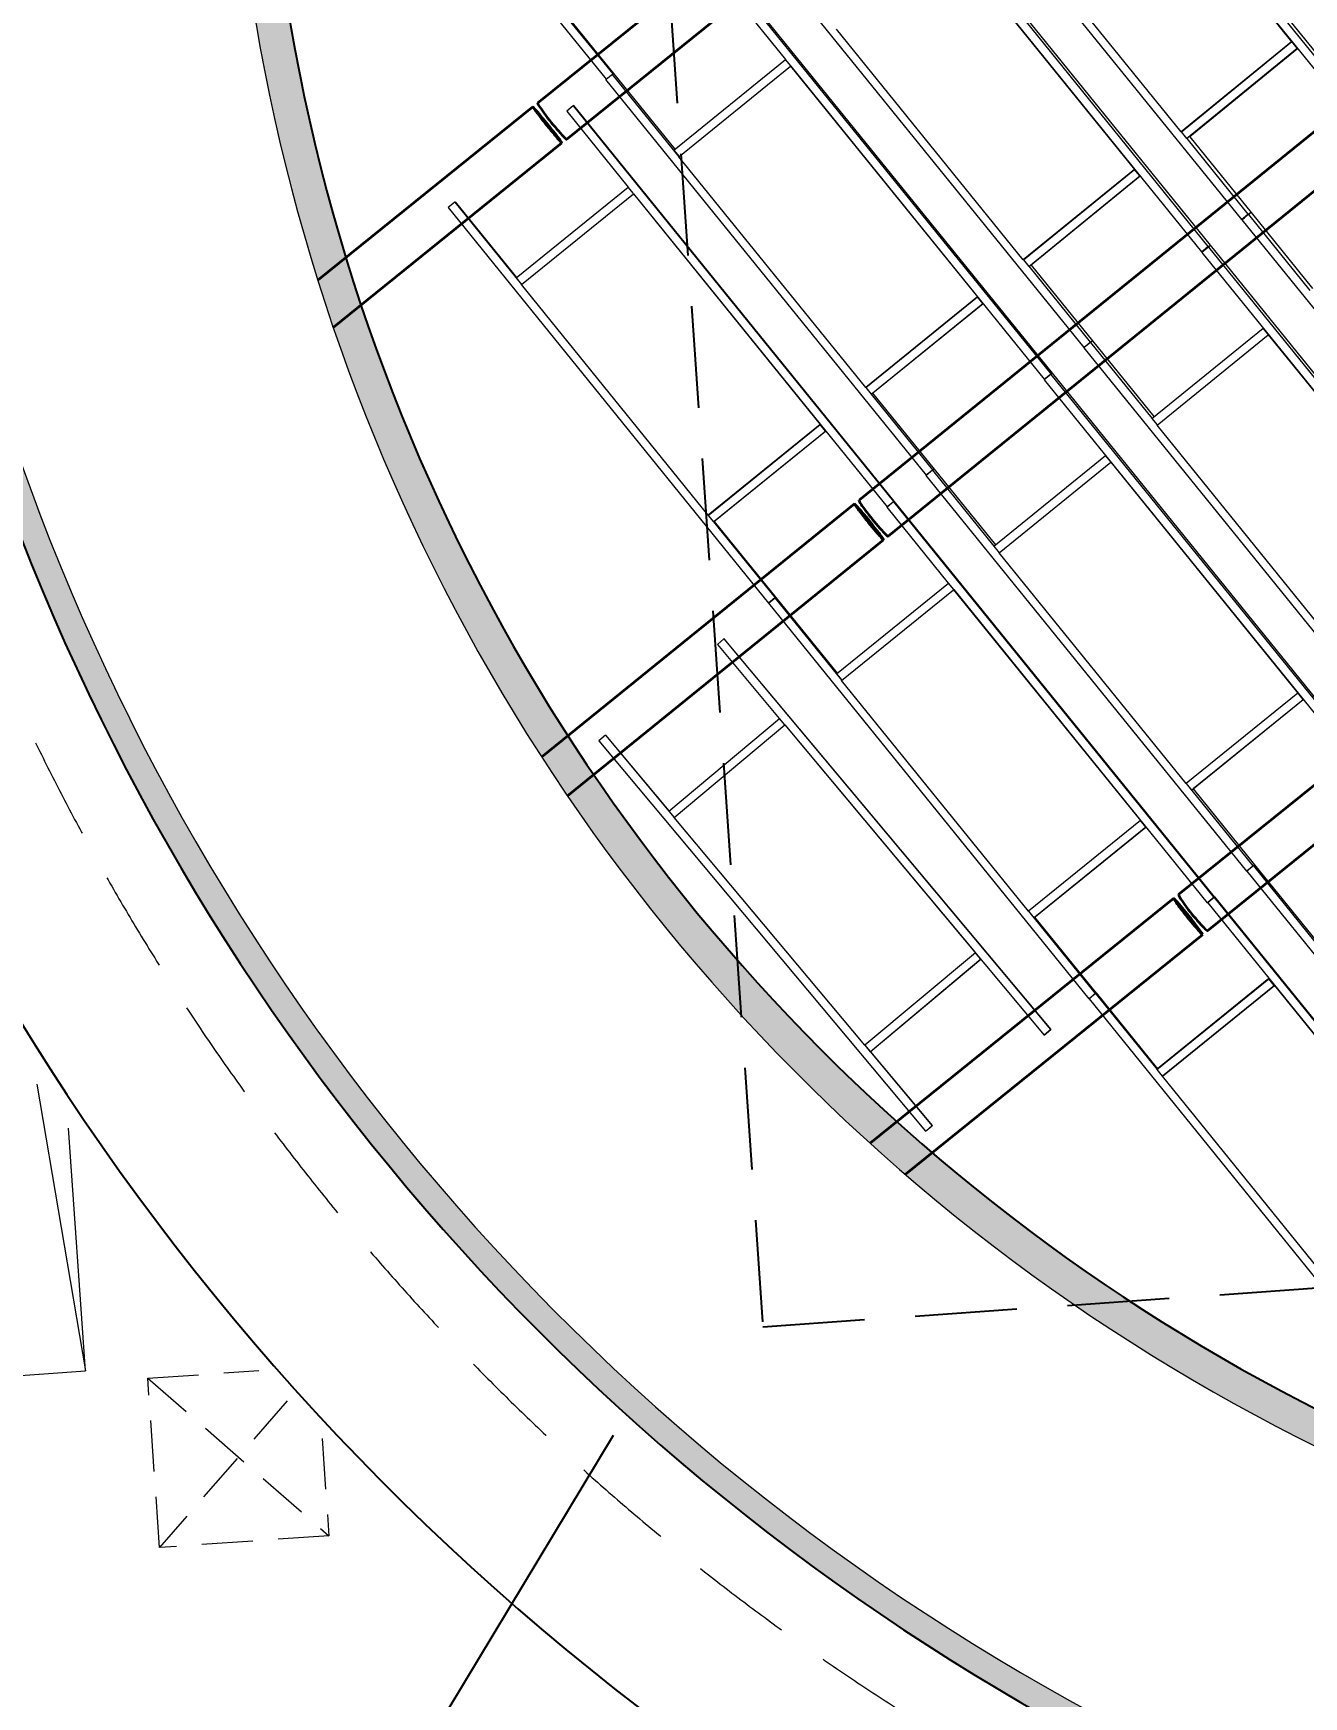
# Model space of a CAD drawing. Header units: millimetres. Extents: x 834681283 to 835686922, y 817551134 to 819407044.
# Drawn here: x 835230313 to 835237800, y 818097788 to 818107590 of the extents above; entities that cross this region are included whole.
import ezdxf
from ezdxf.xclip import XClip

# ---------------------------------------------------------------- set-up
doc = ezdxf.new("R2010")
doc.units = ezdxf.units.MM
doc.header["$LTSCALE"] = 1200
doc.header["$MEASUREMENT"] = 0
doc.header["$XCLIPFRAME"] = 0
for name, pattern in [('P01-MAAN-P-EVA$0$HIDDENX2', [0.75, 0.5, -0.25]), ('P01-MAGP-EVA-GREENERY$0$HIDDEN', [0.375, 0.25, -0.125]), ('P01-MAGP-EVA-GREENERY$0$HIDDEN2', [0.1875, 0.125, -0.0625]), ('P01-MAGP-EVA-GREENERY$0$HIDDENX2', [0.75, 0.5, -0.25]), ('P01-MAGP-P-RF$0$P01-MBDR-P-B1$0$FDA(cad v 2007)$0$HIDDENX2', [0.75, 0.5, -0.25]), ('P01-MAGP-P-RF$0$PHANTOM', [2.5, 1.25, -0.25, 0.25, -0.25, 0.25, -0.25])]:
    doc.linetypes.add(name, pattern=pattern)
doc.layers.get('Defpoints').update_dxf_attribs({"color": 15})
for name, color, linetype, lineweight in [('AR-PLANT_AR_BS_MI_', 9, 'Continuous', 25), ('P01-MAAN-P-EVA$0$AR-DIM_AR_', 4, 'Continuous', 25), ('P01-MAGP-EVA-GREENERY$0$AC-DUCT', 8, 'P01-MAGP-EVA-GREENERY$0$HIDDEN2', 13), ('P01-MAGP-EVA-GREENERY$0$AR-STAIR_AR_BS_MI_', 7, 'Continuous', 18), ('P01-MAGP-EVA-GREENERY$0$DR-FLD', 8, 'Continuous', 25), ('P01-MAGP-P-RF$0$AR-HATCH_AR_', 253, 'Continuous', 13), ('P01-MAGP-P-RF$0$AR-PLANT_AR_BS_MI_', 4, 'Continuous', 25), ('P01-MAGP-P-RF$0$AR-ROOF_AR_BS_MI_', 3, 'Continuous', 18), ('P01-MAGP-P-RF$0$MMH053__', 253, 'P01-MAGP-P-RF$0$PHANTOM', 40), ('P01-MAGP-P-RF$0$P01_MS_01_N1-FloorPlan-PART2OFUPPERROOFSETTINGOUT$0$S-BEAM', 253, 'Continuous', 35), ('P01-MAGP-P-RF$0$ROOF MESH HALF TONE$0$A-GLAZ', 253, 'Continuous', 9)]:
    doc.layers.add(name, color=color, linetype=linetype, lineweight=lineweight)
for name, color, linetype in [('P01-MAAN-P-EVA$0$ADA08640', 2, 'Continuous'), ('P01-MAAN-P-EVA$0$HATCH', 9, 'Continuous'), ('P01-MAGP-EVA-GREENERY$0$AR-FS-AR-EVA', 8, 'Continuous'), ('P01-MAGP-EVA-GREENERY$0$SURFACE CHANNEL', 8, 'Continuous')]:
    doc.layers.add(name, color=color, linetype=linetype)
doc.styles.add('P01-MAAN-P-EVA$0$ARIAL', font='arial.ttf', dxfattribs={"width": 0.8})
doc.dimstyles.new('P01-MAAN-P-EVA$0$DIM-500', dxfattribs={"dimscale": 400, "dimtxt": 2, "dimasz": 1, "dimexe": 1, "dimexo": 1, "dimgap": 1, "dimtad": 1, "dimdec": 0, "dimrnd": 0.1, "dimdsep": 46, "dimtxsty": 'P01-MAAN-P-EVA$0$ARIAL', "dimblk1": 'P01-MAAN-P-EVA$0$_OBLIQUE', "dimblk2": 'P01-MAAN-P-EVA$0$_OBLIQUE', "dimsah": 1, "dimcen": 5, "dimdle": 1, "dimclrd": 8, "dimclre": 8, "dimclrt": 4, "dimadec": 3, "dimazin": 2, "dimtfac": 1, "dimtdec": 0, "dimtix": 1, "dimtmove": 2, "dimatfit": 0, "dimldrblk": 'P01-MAAN-P-EVA$0$_OBLIQUE', "dimfxl": 1, "dimtolj": 1, "dimarcsym": 0})
pattern_1 = [(3.998948738, (0, 0), (27.2443254035, 65.5595853656), [0, -63.5])]

# ---------------------------------------------------------------- blocks, each defined once
blk = doc.blocks.new('P01-MAGP-P-RF$0$P01_MS_01_N1-FloorPlan-PART2OFUPPERROOFSETTINGOUT$0$Circular Hollow Sections - CHS273x10_PSB97-8455083-PART 2 OF  UPPER ROOF SETTING OUT')
at = {"layer": 'P01-MAGP-P-RF$0$P01_MS_01_N1-FloorPlan-PART2OFUPPERROOFSETTINGOUT$0$S-BEAM'}
for p, q in [((10880.9, 18250.7), (7343.3, 15785.6)), ((7499.4, 15561.6), (11036.9, 18026.7))]:
    blk.add_line(p, q, dxfattribs=at)
for centre, major_axis, start_param, end_param in [((10958.9, 18138.7), (-78, 112), 0, 3.141593), ((10958.9, 18138.7), (-78, 112), 3.141593, 6.283185), ((10958.9, 18138.7), (-72.3, 103.8), 0, 1.244298), ((10958.9, 18138.7), (-72.3, 103.8), 3.141593, 6.283185), ((10958.9, 18138.7), (-72.3, 103.8), 1.256637, 3.141593), ((7421.3, 15673.6), (-78, 112), 0, 3.141593)]:
    blk.add_ellipse(centre, major_axis=major_axis, ratio=0.065415, start_param=start_param, end_param=end_param, dxfattribs=at)
blk = doc.blocks.new('P01-MAGP-P-RF$0$P01_MS_01_N1-FloorPlan-PART2OFUPPERROOFSETTINGOUT$0$Circular Hollow Sections - CHS273x10_PSB97-8455320-PART 2 OF  UPPER ROOF SETTING OUT')
at = {"layer": 'P01-MAGP-P-RF$0$P01_MS_01_N1-FloorPlan-PART2OFUPPERROOFSETTINGOUT$0$S-BEAM'}
for p, q in [((12601.1, 15792.4), (9069.4, 13319.5)), ((9225.9, 13095.8), (12757.6, 15568.8))]:
    blk.add_line(p, q, dxfattribs=at)
for centre, major_axis, start_param, end_param in [((12679.4, 15680.6), (-78.3, 111.8), 0, 3.141593), ((12679.4, 15680.6), (-78.3, 111.8), 3.141593, 6.283185), ((12679.4, 15680.6), (-72.6, 103.6), 0, 3.141593), ((12679.4, 15680.6), (-72.6, 103.6), 3.141593, 6.283185), ((9147.6, 13207.7), (-78.3, 111.8), 0, 3.141593)]:
    blk.add_ellipse(centre, major_axis=major_axis, ratio=0.073137, start_param=start_param, end_param=end_param, dxfattribs=at)
blk = doc.blocks.new('P01-MAGP-P-RF$0$P01_MS_01_N1-FloorPlan-PART2OFUPPERROOFSETTINGOUT$0$Circular Hollow Sections - CHS273x10_PSB97-8455372-PART 2 OF  UPPER ROOF SETTING OUT')
at = {"layer": 'P01-MAGP-P-RF$0$P01_MS_01_N1-FloorPlan-PART2OFUPPERROOFSETTINGOUT$0$S-BEAM'}
for p, q in [((14313.4, 13329.5), (10786.4, 10870.4)), ((10942.6, 10646.4), (14469.5, 13105.6))]:
    blk.add_line(p, q, dxfattribs=at)
for centre, major_axis, start_param, end_param in [((14391.5, 13217.5), (-78.1, 112), 3.141593, 6.283185), ((14391.5, 13217.5), (-78.1, 112), 0, 3.141593), ((14391.5, 13217.5), (-72.4, 103.8), 0, 3.141593), ((14391.5, 13217.5), (-72.4, 103.8), 3.141593, 6.283185), ((10864.5, 10758.4), (-78.1, 112), 0, 3.141593)]:
    blk.add_ellipse(centre, major_axis=major_axis, ratio=0.089637, start_param=start_param, end_param=end_param, dxfattribs=at)
blk = doc.blocks.new('P01-MAGP-P-RF$0$ROOF MESH HALF TONE')
at = {"layer": 'P01-MAGP-P-RF$0$ROOF MESH HALF TONE$0$A-GLAZ', "lineweight": 5}
for p, q in [((6034.3, 18354.7), (7756, 15897)), ((10482.3, 17809.7), (12202.4, 15352.1)), ((12221.2, 15360.2), (10501.1, 17817.7)), ((9711.9, 17269.6), (11433.3, 14812.3)), ((10797.9, 17269.4), (11801, 15836.4)), ((10799.7, 17269.9), (12162, 15323.5)), ((9505.3, 17124.6), (11225.1, 14667)), ((11239.7, 14673), (9519.9, 17130.5)), ((11114.2, 15351.1), (10110.5, 16783.9)), ((8731.4, 16582.2), (10453.1, 14124.8)), ((9821.4, 16584), (10824.4, 15150.6)), ((9822.9, 16584), (11184.5, 14638.4)), ((7466.5, 16397.4), (7796.9, 15925.7)), ((7471.2, 16400.6), (7802.2, 15928.1)), ((8487.8, 16410.9), (8817.5, 15939.8)), ((8528.7, 16439.5), (10248.6, 13982)), ((10258.2, 13985.6), (8538.3, 16443.1)), ((10134, 14664.5), (9130.1, 16097.4)), ((7755.7, 15897.5), (7752.3, 15895.1)), ((7752.3, 15895.1), (9473.8, 13437.7)), ((7756, 15897), (7796.9, 15925.7)), ((7793.4, 15923.3), (8151.7, 15411.8)), ((7796.9, 15925.7), (7802.5, 15927.7)), ((7802.2, 15928.1), (8131.3, 15458.3)), ((8123.9, 15453.1), (8818.3, 15940.3)), ((8151, 15411.3), (8845.4, 15898.5)), ((8847, 15899.4), (8818.3, 15940.3)), ((8846.2, 15898.8), (8845.4, 15898.5)), ((8845.4, 15898.5), (9848.7, 14465)), ((8846.2, 15898.8), (10207.8, 13953.3)), ((11801, 15836.4), (11114.2, 15351.1)), ((11115.8, 15351.8), (11802.6, 15837.1)), ((11144.1, 15310.7), (11830.9, 15795.9)), ((11833.5, 15792.8), (11163.1, 15319.1)), ((11802.6, 15837.1), (11801, 15836.4)), ((11830.9, 15795.9), (11802.2, 15836.8)), ((7551.6, 15754), (7510.7, 15725.3)), ((7510.7, 15725.3), (7840.6, 15254.1)), ((7555.9, 15755.3), (7551.6, 15754)), ((7551.6, 15754), (9272.1, 13296.5)), ((9276.3, 13297.8), (7555.9, 15755.3)), ((8123.9, 15453.1), (8152.5, 15412.3)), ((9155.1, 13978.1), (8151, 15411.3)), ((11115.8, 15351.8), (11114.2, 15351.1)), ((11115.4, 15351.6), (11115.7, 15351.8)), ((11115.4, 15351.6), (11144.1, 15310.7)), ((11144.4, 15310.9), (11473.7, 14840.8)), ((11163.1, 15319.1), (11492.2, 14849.4)), ((6814.9, 15237.4), (6774, 15208.7)), ((6774, 15208.7), (8494.9, 12751.3)), ((6818.7, 15239.3), (6814.9, 15237.4)), ((6814.9, 15237.4), (7173.3, 14725.7)), ((6818.7, 15239.3), (7148.1, 14769)), ((7145.2, 14767), (7841.2, 15254.5)), ((7173, 14725.5), (7868.9, 15213)), ((7869.8, 15213.5), (7841.2, 15254.5)), ((7869.3, 15213.1), (7868.9, 15213)), ((7868.9, 15213), (8872.5, 13779.4)), ((7869.6, 15212.7), (7869.3, 15213.1)), ((7869.6, 15212.6), (9231.2, 13267.8)), ((10824.4, 15150.6), (10134, 14664.5)), ((10134.7, 14664.6), (10824.7, 15150.5)), ((10135.3, 14665), (10824.7, 15150.5)), ((10163.4, 14623.7), (10853.7, 15109.8)), ((10856.2, 15107.6), (10178.4, 14630.3)), ((10825.6, 15151.2), (10824.4, 15150.6)), ((10853.7, 15109.8), (10825.3, 15150.5)), ((11433.3, 14812.3), (11473.7, 14840.8)), ((11451.7, 14820.6), (11433.3, 14812.3)), ((11476.3, 14837.7), (11435.8, 14809.4)), ((11435.8, 14809.4), (13155.8, 12351.3)), ((11437.5, 14810.6), (11451.6, 14821)), ((11473.7, 14840.8), (11491.4, 14848.8)), ((11492.2, 14849.4), (11476.3, 14837.7)), ((11476.3, 14837.7), (11806, 14366.6)), ((11492.2, 14849.4), (11822.1, 14377.9)), ((7145.2, 14767), (7173.8, 14726.1)), ((8176.8, 13292), (7173, 14725.5)), ((10135.3, 14665), (10134, 14664.5)), ((10134.7, 14664.6), (10163.4, 14623.7)), ((10164, 14624.1), (10493.7, 14153.4)), ((10178.4, 14630.3), (10507.8, 14160.1)), ((11184.5, 14638.4), (11225.1, 14667)), ((11199.1, 14644.3), (11184.5, 14638.4)), ((11227, 14663.3), (11186.3, 14634.8)), ((11186.3, 14634.8), (12548.6, 12690)), ((11189.1, 14636.9), (11199.2, 14644.2)), ((11239.7, 14673), (11199.1, 14644.3)), ((11199.2, 14644.2), (11239.9, 14672.7)), ((11225.1, 14667), (11239.7, 14673)), ((11239.9, 14672.7), (11227, 14663.3)), ((11227, 14663.3), (12948.1, 12206.1)), ((12961, 12215.5), (11239.9, 14672.7)), ((9848.7, 14465), (9155.1, 13978.1)), ((9155.9, 13978.5), (9849.5, 14465.3)), ((9183.8, 13937), (9877.4, 14423.9)), ((9879.3, 14422.6), (9193.9, 13941.5)), ((9849.5, 14465.3), (9848.7, 14465)), ((9877.4, 14423.9), (9848.7, 14464.8)), ((10453.1, 14124.8), (10493.7, 14153.4)), ((10464.7, 14130.1), (10453.1, 14124.8)), ((10494.7, 14151.1), (10454, 14122.6)), ((10454, 14122.6), (12174.4, 11664.8)), ((10493.7, 14153.4), (10508, 14159.9)), ((10506.8, 14159.4), (10494.7, 14151.1)), ((10494.7, 14151.1), (10824.5, 13679.8)), ((10507.8, 14160.1), (10837.6, 13689)), ((10824.2, 13679.6), (11515.8, 14163.8)), ((10852.1, 13638.1), (11543.6, 14122.3)), ((11544.4, 14122.9), (11515.8, 14163.8)), ((11544.8, 14123.1), (11543.6, 14122.3)), ((11543.6, 14122.3), (12547.6, 12688.9)), ((9155.9, 13978.5), (9155.1, 13978.1)), ((9155.1, 13977.9), (9155.8, 13978.4)), ((9155.1, 13977.9), (9183.8, 13937)), ((9184.5, 13937.5), (9514.6, 13466.4)), ((9192.7, 13943.2), (9523.6, 13470.9)), ((10207.8, 13953.3), (10248.6, 13982)), ((10217.1, 13956.8), (10207.8, 13953.3)), ((10248.9, 13979.1), (10208.1, 13950.5)), ((10208.1, 13950.5), (11928.9, 11493.1)), ((10248.6, 13982), (10258.2, 13985.6)), ((10258.3, 13985.4), (10248.9, 13979.1)), ((10248.9, 13979.1), (11969.7, 11521.7)), ((10258.2, 13985.6), (10250.8, 13980.4)), ((11979.1, 11528), (10258.3, 13985.4)), ((8176.6, 13291.8), (8872.3, 13779.2)), ((8872.5, 13779.4), (8176.8, 13292)), ((8177.2, 13292.2), (8872.9, 13779.6)), ((8205.2, 13250.8), (8901, 13738.2)), ((8902.1, 13737.8), (8209.9, 13252.9)), ((8901, 13738.2), (8872.3, 13779.2)), ((8872.9, 13779.6), (8872.5, 13779.4)), ((10824.2, 13679.6), (10852.9, 13638.7)), ((11855.6, 12204.4), (10852.1, 13638.1)), ((9514.1, 13464.7), (9473.3, 13436.1)), ((9473.3, 13436.1), (11193.9, 10978.6)), ((9473.8, 13437.7), (9514.6, 13466.4)), ((9479.4, 13440.4), (9473.8, 13437.7)), ((9522.5, 13470.2), (9514.1, 13464.7)), ((9514.1, 13464.7), (9844, 12993.6)), ((9514.6, 13466.4), (9523.7, 13470.7)), ((9523.6, 13470.9), (9853.3, 13000.1)), ((9843.9, 12993.5), (10537.7, 13479.5)), ((9871.8, 12952.1), (10565.7, 13438.1)), ((10566.4, 13438.6), (10537.7, 13479.5)), ((10566.5, 13438.6), (10565.7, 13438.1)), ((10565.7, 13438.1), (11569.5, 12004.6)), ((8176.6, 13291.8), (8205.2, 13250.8)), ((8177.2, 13292.2), (8176.8, 13292)), ((8205.8, 13251.2), (8535.9, 12780)), ((8209.3, 13253.7), (8539.7, 12782)), ((9271.6, 13294.9), (9230.6, 13266.2)), ((9230.6, 13266.2), (9560.4, 12795.2)), ((9231.2, 13267.8), (9272.1, 13296.5)), ((9234.4, 13268.9), (9231.2, 13267.8)), ((9276.4, 13297.8), (9271.6, 13294.9)), ((9271.6, 13294.9), (10992.3, 10837.4)), ((9272.1, 13296.5), (9276.3, 13297.8)), ((10997.1, 10840.3), (9276.4, 13297.8)), ((9843.9, 12993.5), (9872.5, 12952.6)), ((10875.5, 11518.5), (9871.8, 12952.1)), ((8534.9, 12779), (8494, 12750.3)), ((8494, 12750.3), (10214.8, 10292.9)), ((8494.9, 12751.3), (8535.9, 12780)), ((8539.1, 12781.6), (8534.9, 12779)), ((8534.9, 12779), (8893.4, 12267)), ((8535.9, 12780), (8539.7, 12781.9)), ((8539.7, 12782), (8869.3, 12311.2)), ((8864.8, 12308), (9560.5, 12795.2)), ((8893, 12266.8), (9588.7, 12754)), ((9589.2, 12754.3), (9560.5, 12795.2)), ((9589.1, 12754.2), (9588.7, 12754)), ((9588.7, 12754), (10592.4, 11320.5)), ((9589.1, 12754.2), (10951.3, 10808.7)), ((8217.8, 12558.6), (8177.3, 12529.3)), ((8218.9, 12559), (8217.8, 12558.6)), ((8217.8, 12558.6), (9979.1, 10128.1)), ((9980.1, 10128.5), (8218.9, 12559)), ((8177.3, 12529.3), (8511.2, 12068.5)), ((8864.8, 12308), (8893.5, 12267.1)), ((9896.8, 10833.3), (8893, 12266.8)), ((7823, 11569.9), (8511.3, 12068.6)), ((8540.6, 12028.1), (8511.3, 12068.6)), ((7481.5, 12040.9), (7441, 12011.6)), ((7441, 12011.6), (9201.4, 9582.3)), ((7482.5, 12041.5), (7481.5, 12040.9)), ((7481.5, 12040.9), (7852.3, 11529.3)), ((7482.5, 12041.5), (7823.8, 11570.5)), ((7852.2, 11529.3), (8540.4, 12028)), ((8540.5, 12028.1), (8540.4, 12028)), ((8540.4, 12028), (9567.3, 10611)), ((8540.5, 12028.1), (9938.6, 10098.7)), ((11569.5, 12004.6), (10875.5, 11518.5)), ((10905.1, 11478.2), (11599.1, 11964.2)), ((11597.8, 11963), (10914.5, 11484.3)), ((11570.3, 12005.1), (11569.5, 12004.6)), ((11599.1, 11964.2), (11570.4, 12005.2)), ((7823, 11569.9), (7852.4, 11529.4)), ((8879, 10112.2), (7852.2, 11529.3)), ((10876.3, 11519.1), (11234.7, 11007.2)), ((10876.4, 11519.1), (10905.1, 11478.2)), ((10906.6, 11479.2), (10914.5, 11484.3)), ((10914.3, 11484.6), (11244.2, 11013.4)), ((10592.4, 11320.5), (9896.8, 10833.3)), ((9925.8, 10792.5), (10621.5, 11279.7)), ((10621.7, 11279.5), (9930.7, 10795.5)), ((10592.9, 11320.7), (10592.4, 11320.5)), ((10621.5, 11279.7), (10592.8, 11320.7)), ((11193.9, 10978.6), (11234.7, 11007.2)), ((11203.4, 10984.8), (11195.2, 10979.4)), ((11237.8, 11006.7), (11196.8, 10978.1)), ((11196.8, 10978.1), (11203.2, 10985)), ((11228.6, 11002.8), (11234.2, 11006.7)), ((11234.7, 11007.2), (11243.3, 11012.8)), ((11244.1, 11013.6), (11237.8, 11006.7)), ((11237.8, 11006.7), (11567.7, 10535.2)), ((11244.1, 11013.6), (11575.2, 10540.5)), ((11196.8, 10978.1), (12917.3, 8519.8)), ((9897.1, 10833.5), (9925.8, 10792.5)), ((9897.2, 10833.5), (10255.7, 10321.6)), ((9930.5, 10795.8), (10260.4, 10324.5)), ((10951.3, 10808.7), (10992.3, 10837.4)), ((10956.1, 10811.7), (10952, 10809.1)), ((10994.5, 10836.5), (10953.6, 10807.8)), ((10953.6, 10807.8), (10956.3, 10811.7)), ((10953.6, 10807.8), (12315.7, 8863.2)), ((10997.1, 10840.3), (10956.1, 10811.7)), ((10992.3, 10837.4), (10997.1, 10840.3)), ((10997.2, 10840.4), (10994.5, 10836.5)), ((10994.5, 10836.5), (12715.8, 8379.2)), ((10997.1, 10840.3), (10997.2, 10840.4)), ((12718.5, 8383.1), (10997.2, 10840.4)), ((9567.3, 10611), (8879, 10112.2)), ((9567.4, 10611), (9567.3, 10611)), ((9596.6, 10570.4), (9567.3, 10610.9)), ((8908.4, 10071.7), (9596.6, 10570.4)), ((9596.8, 10570.3), (8909.5, 10072.3)), ((10214.8, 10292.9), (10255.7, 10321.6)), ((10219.5, 10295.9), (10215.5, 10293.4)), ((10257.5, 10321.3), (10216.6, 10292.6)), ((10216.6, 10292.6), (10219.7, 10295.9)), ((10216.6, 10292.6), (11937.5, 7834.9)), ((10260.4, 10324.5), (10219.5, 10295.9)), ((10219.7, 10295.9), (10260.6, 10324.6)), ((10255.7, 10321.6), (10260.4, 10324.5)), ((10260.6, 10324.6), (10257.5, 10321.3)), ((10257.5, 10321.3), (10587.6, 9849.9)), ((10260.6, 10324.6), (10591.2, 9852.5)), ((10586.9, 9849.5), (11282.8, 10336.5)), ((11282.7, 10338), (10590.4, 9853.5)), ((10615.6, 9808.5), (11311.5, 10295.6)), ((10616, 9808.7), (11311.9, 10295.7)), ((11312.1, 10296), (10616.2, 9809)), ((11311.5, 10295.6), (11282.8, 10336.5)), ((11312.1, 10296), (11311.9, 10295.7)), ((11311.9, 10295.7), (12315.8, 8862.5)), ((8878.8, 10112.7), (9241.9, 9611.7)), ((8879, 10112.2), (8908.4, 10071.7)), ((9938.6, 10098.7), (9979.1, 10128.1)), ((9939.7, 10099.2), (9938.6, 10098.7)), ((9980.1, 10128.5), (9939.7, 10099.2)), ((9979.1, 10128.1), (9980.1, 10128.5)), ((8909.4, 10072.4), (9242.9, 9612.2)), ((10586.9, 9849.5), (10615.6, 9808.5)), ((10616, 9808.7), (10616.2, 9809)), ((11619.7, 8375.2), (10616, 9808.7)), ((9201.4, 9582.3), (9241.9, 9611.7)), ((9242.9, 9612.2), (9202.4, 9582.9)), ((9241.9, 9611.7), (9242.9, 9612.2))]:
    blk.add_line(p, q, dxfattribs=at)
blk = doc.blocks.new('P01-MAGP-P-RF')
at = {"layer": 'P01-MAGP-P-RF$0$AR-HATCH_AR_'}
h = blk.add_hatch(dxfattribs=at)
h.set_pattern_fill('DOTS', color=256, scale=40, style=0)
h.set_pattern_definition(pattern_1)
edge = h.paths.add_edge_path()
edge.add_arc((835242962.9, 818109574.6), 11300, 183.99897, 273.99897)
edge.add_line((835243751, 818098302.1), (835250334.9, 818098762.3))
edge.add_line((835250334.9, 818098762.3), (835250348.9, 818098562.8))
edge.add_line((835250348.9, 818098562.8), (835243764.9, 818098102.6))
edge.add_arc((835242962.9, 818109574.6), 11500, 183.99897, 273.99897, ccw=False)
edge.add_line((835231490.9, 818108772.6), (835231690.4, 818108786.5))
h = blk.add_hatch(dxfattribs=at)
h.set_pattern_fill('DOTS', color=256, scale=40, style=0)
h.set_pattern_definition(pattern_1)
edge = h.paths.add_edge_path()
edge.add_arc((835242962.9, 818109574.6), 13500, 183.99897, 273.99897)
edge.add_line((835243904.4, 818096107.4), (835250488.3, 818096567.7))
edge.add_line((835250488.3, 818096567.7), (835250498.8, 818096418.1))
edge.add_line((835250498.8, 818096418.1), (835243914.8, 818095957.8))
edge.add_arc((835242962.9, 818109574.6), 13650, 183.99909, 273.99892, ccw=False)
edge.add_line((835229346.1, 818108622.6), (835229495.8, 818108633.1))
at = {"layer": 'P01-MAGP-P-RF$0$AR-PLANT_AR_BS_MI_', "lineweight": 13}
blk.add_lwpolyline([(835319975.4, 818155651.1, 0.520567), (835304582.7, 818174660.3), (835238734.7, 818170056.9, 0.414214), (835224882.2, 818154122.1), (835228069.3, 818108533.4, 0.414214), (835244004.1, 818094680.9), (835289068.1, 818097831.3, 0.315299), (835307727.6, 818112940.9)], format="xyb", close=True, dxfattribs=at)
at = {"layer": 'P01-MAGP-P-RF$0$AR-PLANT_AR_BS_MI_'}
for radius, start, end in [(11300, 183.99897, 273.99897), (13650, 183.99909, 273.99892)]:
    blk.add_arc((835242962.9, 818109574.6), radius, start, end, dxfattribs=at)
at = {"layer": 'P01-MAGP-P-RF$0$AR-ROOF_AR_BS_MI_', "linetype": 'P01-MAGP-P-RF$0$P01-MBDR-P-B1$0$FDA(cad v 2007)$0$HIDDENX2'}
blk.add_lwpolyline([(835319139.1, 818155890.9, 0.520567), (835304643.3, 818173792.4), (835238795.3, 818169189.1, 0.414214), (835225750.1, 818154182.8), (835228937.1, 818108594, 0.414214), (835243943.4, 818095548.8), (835289007.5, 818098699.2, 0.315299), (835306891.3, 818113180.7)], format="xyb", close=True, dxfattribs=at)
at = {"layer": 'P01-MAGP-P-RF$0$AR-ROOF_AR_BS_MI_'}
for points in [[(835318600.8, 818156045.3, 0.520567), (835304682.4, 818173233.8), (835238834.4, 818168630.4, 0.414214), (835226308.7, 818154221.8), (835229495.8, 818108633.1, 0.414214), (835243904.4, 818096107.4), (835288968.4, 818099257.8, 0.315299), (835306353, 818113335)], [(835316678.3, 818156596.6, 0.520567), (835304821.9, 818171238.6), (835238973.9, 818166635.3, 0.414214), (835228303.9, 818154361.3), (835231490.9, 818108772.6, 0.414214), (835243764.9, 818098102.6), (835288828.9, 818101252.9, 0.315299), (835304430.5, 818113886.3)]]:
    blk.add_lwpolyline(points, format="xyb", close=True, dxfattribs=at)
at = {"layer": 'P01-MAGP-P-RF$0$P01_MS_01_N1-FloorPlan-PART2OFUPPERROOFSETTINGOUT$0$S-BEAM'}
for p, q in [((835233257, 818107156.6), (835231989.4, 818106134.8)), ((835232080.2, 818105857.4), (835233428.4, 818106944)), ((835235152, 818104817.7), (835233309, 818103325.3)), ((835233460.8, 818103096.9), (835235323.8, 818104605.5)), ((835237033, 818102492.2), (835235244.3, 818101049.7)), ((835235451.8, 818100866.3), (835237204.4, 818102279.7))]:
    blk.add_line(p, q, dxfattribs=at)
for centre, major_axis, ratio, start_param, end_param in [((835233342.7, 818107050.3), (-85.7, 106.3), 0.030729, 0, 3.141593), ((835233342.7, 818107050.3), (-85.7, 106.3), 0.030729, 3.141593, 6.283185), ((835233342.7, 818107050.3), (-79.4, 98.5), 0.030729, 0, 3.141593), ((835233342.7, 818107050.3), (-79.4, 98.5), 0.030729, 3.141593, 6.283185), ((835235237.9, 818104711.6), (-85.9, 106.1), 0.040038, 0, 3.141593), ((835235237.9, 818104711.6), (-85.9, 106.1), 0.040038, 3.141593, 6.283185), ((835235237.9, 818104711.6), (-79.6, 98.3), 0.040038, 0, 3.141593), ((835235237.9, 818104711.6), (-79.6, 98.3), 0.040038, 3.141593, 6.283185), ((835237118.7, 818102386), (-85.7, 106.3), 0.044204, 0, 3.141593), ((835237118.7, 818102386), (-85.7, 106.3), 0.044204, 3.141593, 6.283185), ((835237118.7, 818102386), (-79.4, 98.5), 0.044204, 0, 3.141593), ((835237118.7, 818102386), (-79.4, 98.5), 0.044204, 3.141593, 6.283185)]:
    blk.add_ellipse(centre, major_axis=major_axis, ratio=ratio, start_param=start_param, end_param=end_param, dxfattribs=at)
at = {"layer": 'P01-MAGP-P-RF$0$MMH053__', "rotation": 3.998948738169357}
blk.add_blockref('P01-MAGP-P-RF$0$ROOF MESH HALF TONE', (835227060.7, 818090920.1), dxfattribs=at)
at = {"layer": 'P01-MAGP-P-RF$0$P01_MS_01_N1-FloorPlan-PART2OFUPPERROOFSETTINGOUT$0$S-BEAM', "rotation": 3.998948738169357}
for name in ['P01-MAGP-P-RF$0$P01_MS_01_N1-FloorPlan-PART2OFUPPERROOFSETTINGOUT$0$Circular Hollow Sections - CHS273x10_PSB97-8455083-PART 2 OF  UPPER ROOF SETTING OUT', 'P01-MAGP-P-RF$0$P01_MS_01_N1-FloorPlan-PART2OFUPPERROOFSETTINGOUT$0$Circular Hollow Sections - CHS273x10_PSB97-8455320-PART 2 OF  UPPER ROOF SETTING OUT', 'P01-MAGP-P-RF$0$P01_MS_01_N1-FloorPlan-PART2OFUPPERROOFSETTINGOUT$0$Circular Hollow Sections - CHS273x10_PSB97-8455372-PART 2 OF  UPPER ROOF SETTING OUT']:
    blk.add_blockref(name, (835227060.7, 818090920.1), dxfattribs=at)
blk = doc.blocks.new('*D1588')
at = {"layer": 'Defpoints', "color": 0, "transparency": 16777216}
for p in [(835233523.1, 818098984.3), (835228928.8, 818091361.8)]:
    blk.add_point(p, dxfattribs=at)
at = {"layer": 'P01-MAAN-P-EVA$0$AR-DIM_AR_', "color": 8, "lineweight": -2, "transparency": 16777216}
blk.add_line((835233729.6, 818099326.9), (835229548.3, 818092389.6), dxfattribs=at)
at = {"layer": 'P01-MAAN-P-EVA$0$AR-DIM_AR_', "color": 8, "transparency": 16777216}
blk.add_solid([(835229377, 818092492.8), (835229719.6, 818092286.3), (835228928.8, 818091361.8)], dxfattribs=at)
at = {"layer": 'P01-MAAN-P-EVA$0$AR-DIM_AR_', "color": 4, "transparency": 16777216, "insert": (835230843.3, 818096104.3), "char_height": 800, "attachment_point": 5, "rotation": 58.92119, "style": 'P01-MAAN-P-EVA$0$ARIAL'}
blk.add_mtext('\\A1;R8900', dxfattribs=at)
blk = doc.blocks.new('P01-MAAN-P-EVA$0$_OBLIQUE')
at = {"color": 0, "linetype": 'ByBlock'}
blk.add_line((-0.5, -0.5), (0.5, 0.5), dxfattribs=at)
blk = doc.blocks.new('P01-MAGP-EVA-GREENERY')
at = {"layer": 'Defpoints', "linetype": 'P01-MAGP-EVA-GREENERY$0$HIDDEN'}
blk.add_line((835230367.1, 818103338.4), (835229314.7, 818103264.8), dxfattribs=at)
at = {"layer": 'P01-MAGP-EVA-GREENERY$0$AC-DUCT', "ltscale": 2}
blk.add_lwpolyline([(835232054.9, 818098737.2), (835231057.3, 818098667.4), (835230987.6, 818099665), (835231985.1, 818099734.7)], close=True, dxfattribs=at)
for points in [[(835231985.1, 818099734.7), (835231057.3, 818098667.4)], [(835230987.6, 818099665), (835232054.9, 818098737.2)]]:
    blk.add_lwpolyline(points, dxfattribs=at)
at = {"layer": 'P01-MAGP-EVA-GREENERY$0$AR-FS-AR-EVA', "linetype": 'P01-MAGP-EVA-GREENERY$0$HIDDENX2'}
blk.add_lwpolyline([(835224714, 818098168.1, 0.414353), (835234212.5, 818089916.5), (835250971.6, 818091088.1), (835251390.1, 818085102.7), (835234631, 818083931.1, 0.414214), (835226373.3, 818074432.1)], format="xyb", dxfattribs=at)
at = {"layer": 'P01-MAGP-EVA-GREENERY$0$AR-STAIR_AR_BS_MI_'}
for p, q in [((835230620.9, 818099708.2), (835230081.7, 818107421)), ((835229505.1, 818106278), (835230620.9, 818099708.2)), ((835228421.3, 818099554.4), (835230620.9, 818099708.2))]:
    blk.add_line(p, q, dxfattribs=at)
at = {"layer": 'P01-MAGP-EVA-GREENERY$0$DR-FLD'}
blk.add_lwpolyline([(835225660.3, 818154176.5), (835228847.4, 818108587.8, 0.288152), (835237730.3, 818096427.6)], format="xyb", dxfattribs=at)
for radius in [13000, 13600, 13575]:
    blk.add_arc((835242962.9, 818109574.6), radius, 198.9662, 264.91746, dxfattribs=at)
at = {"layer": 'P01-MAGP-EVA-GREENERY$0$SURFACE CHANNEL', "linetype": 'P01-MAGP-EVA-GREENERY$0$HIDDEN'}
for points in [[(835227298.1, 818161456.5, 0.135042), (835225834.9, 818154188.7), (835229021.9, 818108600, 0.414214), (835243937.5, 818095633.6, 0.414214)], [(835243909.6, 818096032.6, -0.414214), (835229421, 818108627.9), (835226233.9, 818154216.6, -0.135042), (835227655.2, 818161276.4, -0.135042)]]:
    blk.add_lwpolyline(points, format="xyb", dxfattribs=at)
blk = doc.blocks.new('12027_SITE')
at = {"layer": 'Defpoints'}
blk.add_lwpolyline([(835304.58267, 818174.66028), (835238.73467, 818170.05694, 0.4142136), (835224.88222, 818154.12209), (835228.06927, 818108.53336, 0.4142136), (835244.00411, 818094.6809), (835289.06814, 818097.83127, 0.3152987), (835307.72761, 818112.94085), (835319.97543, 818155.65111, 0.5205672), (835304.58267, 818174.66028)], format="xyb", close=True, dxfattribs=at)
blk = doc.blocks.new('P01-MAAN-P-EVA')
at = {"layer": 'P01-MAAN-P-EVA$0$HATCH', "ltscale": 0.1}
h = blk.add_hatch(dxfattribs=at)
h.set_pattern_fill('_USER', color=240, scale=1000, angle=45, pattern_type=0)
h.set_pattern_definition([(45, (0, 0), (-707.1067812, 707.1067812), [])])
edge = h.paths.add_edge_path()
edge.add_arc((835196988.9, 818165277), 4500, 18.1416, 95.30201, ccw=False)
edge.add_line((835201265.2, 818166678.1), (835207845.7, 818146594.5))
edge.add_line((835207845.7, 818146594.5), (835213873.1, 818060376.1))
edge.add_line((835213873.1, 818060376.1), (835249478.8, 818062865.3))
edge.add_line((835249478.8, 818062865.3), (835248374, 818055694))
edge.add_line((835248374, 818055694), (835252895, 818008746))
edge.add_line((835252895, 818008746), (835250408, 818006215))
edge.add_line((835250408, 818006215), (835243261, 818005049))
edge.add_line((835243261, 818005049), (835236208.1, 818004470.2))
edge.add_line((835236208.1, 818004470.2), (835241213, 818020285.1))
edge.add_line((835241213, 818020285.1), (835241220.2, 818039416))
edge.add_line((835241220.2, 818039416), (835229055.7, 818038576))
edge.add_line((835229055.7, 818038576), (835228294.9, 818049593.8))
edge.add_line((835228294.9, 818049593.8), (835229458.6, 818057956.2))
edge.add_line((835229458.6, 818057956.2), (835210625.8, 818056639.6))
edge.add_line((835210625.8, 818056639.6), (835209478.3, 818073053.1))
edge.add_line((835209478.3, 818073053.1), (835194734, 818069578))
edge.add_line((835194734, 818069578), (835179214, 818138785))
edge.add_line((835179214, 818138785), (835191844, 818148372))
edge.add_line((835191844, 818148372), (835202738.6, 818150939.9))
edge.add_line((835202738.6, 818150939.9), (835196573.1, 818169757.7))
at = {"layer": 'P01-MAAN-P-EVA$0$ADA08640', "linetype": 'P01-MAAN-P-EVA$0$HIDDENX2'}
blk.add_lwpolyline([(835253991.2, 818162428.7, -0.186873), (835236587.7, 818162759.3, -0.031609), (835233868.6, 818161056.6, 0.294151), (835230740, 818155361.9), (835234612.5, 818099968.8), (835244273.9, 818100644.3)], format="xyb", dxfattribs=at)
at = {"layer": 'P01-MAAN-P-EVA$0$AR-DIM_AR_'}
dim = blk.add_radius_dim(center=(835233523.1, 818098984.3), mpoint=(835228928.8, 818091361.8), dimstyle='P01-MAAN-P-EVA$0$DIM-500', override={"dimasz": 3}, dxfattribs=at)
dim.commit()
dim.dimension.update_dxf_attribs({"geometry": '*D1588', "text_midpoint": (835230843.3, 818096104.3)})

msp = doc.modelspace()

# ---------------------------------------------------------------- linework, layer by layer
at = {"layer": 'AR-PLANT_AR_BS_MI_', "lineweight": 13}
msp.add_lwpolyline([(835319975.4, 818155651.1, 0.520567), (835304582.7, 818174660.3), (835238734.7, 818170056.9, 0.414214), (835224882.2, 818154122.1), (835228069.3, 818108533.4, 0.414214), (835244004.1, 818094680.9), (835289068.1, 818097831.3, 0.315299), (835307727.6, 818112940.9)], format="xyb", close=True, dxfattribs=at)

# ---------------------------------------------------------------- block references
ref = msp.add_blockref('12027_SITE', (0, 0), dxfattribs=dict(xscale=1000, yscale=1000, zscale=1000))
XClip(ref).set_block_clipping_path([(835171.4179906907, 818003.0079180738), (835381.5676709538, 818241.1415228392)])
ref = msp.add_blockref('P01-MAGP-EVA-GREENERY', (0, 0))
XClip(ref).set_block_clipping_path([(835304579.1843739748, 818174710.1626656055), (835305796.1658229828, 818174873.3149367571), (835307662.0338196754, 818174689.8070785999), (835310520.3633885384, 818174065.1796945333), (835313081.8681743145, 818173026.5659970045), (835315581.7919986248, 818171259.1109881401), (835317651.2761323452, 818169000.3924677372), (835319046.8494220972, 818167007.0337247849), (835320133.4085228443, 818164236.8954862356), (835320669.2049217224, 818161588.3395450115), (835320843.1778568029, 818158211.3686239719), (835320023.4914252758, 818155637.3225638866), (835307775.6753731966, 818112927.0695824623), (835307486.5656324625, 818111403.7745717764), (835306472.3023188114, 818108849.5676202774), (835303557.4701333046, 818104111.4948183298), (835299124.0129835606, 818101088.6384549141), (835297415.7114913464, 818099718.8653644323), (835294427.9237889051, 818098869.5449544191), (835299696.7221286297, 818083540.2194343805), (835299696.7221286297, 818003007.9180737734), (835381567.6709537506, 818003007.9180737734), (835381567.6709537506, 818241141.5228391886), (835171417.9906907082, 818241141.5228391886), (835171417.9906907082, 818003007.9180737734), (835299646.7221286297, 818003007.9180737734), (835299646.7221286297, 818083531.8665624857), (835294380.619469285, 818098853.34912467), (835289071.624658823, 818097781.3911836147), (835244007.6001352072, 818094631.0239012241), (835243402.3726704121, 818094599.0591453314), (835242636.0318140984, 818094583.6296563148), (835241827.5000405312, 818094619.5304664373), (835240278.7908782959, 818094803.1013474464), (835238615.9808831215, 818095198.6516088247), (835236837.1062445641, 818095894.4355551004), (835235914.8181660175, 818096333.9795084), (835235308.0351868868, 818096662.1879467964), (835233986.3356232643, 818097536.8864938021), (835232722.9095510244, 818098548.7006295919), (835231238.5995907784, 818100145.3524557352), (835230243.8710234165, 818101523.0034087896), (835229459.3735334873, 818102997.1350084543), (835228749.5628561974, 818104567.9919320345), (835228038.0088664293, 818107442.8705242872), (835228019.3892208338, 818108529.8695997), (835224832.3401603699, 818154118.6039062738), (835224786.1936964989, 818154547.7584284544), (835224773.2807815075, 818155026.8918851614), (835224783.5408297777, 818155896.203827858), (835224816.960060358, 818156261.0471076965), (835224880.3945835829, 818156930.3651428223), (835224980.8038678169, 818157693.5020338297), (835225188.099565506, 818158657.4187650681), (835225368.2602261305, 818159369.9037799835), (835225838.1759520769, 818160711.976451993), (835226139.2108690739, 818161405.4137219191), (835226545.7954304218, 818162235.3437660933), (835227243.4511545897, 818163421.3939791918), (835227831.7674248219, 818164241.3849411011), (835228201.1016024351, 818164708.4587804079), (835228901.1138991117, 818165512.9794739485), (835229693.7146910429, 818166280.4427016973), (835231339.2155919075, 818167719.4297661781), (835233198.9440969229, 818168772.0604982376), (835234724.5905447006, 818169505.6878428459), (835236291.5872612, 818169941.2428172827), (835238731.1858590841, 818170106.8148210049)])
msp.add_blockref('P01-MAGP-P-RF', (0, 0))

# ---------------------------------------------------------------- next in the draw order: block references
msp.add_blockref('P01-MAAN-P-EVA', (0, 0))

doc.saveas('drawing.dxf')
